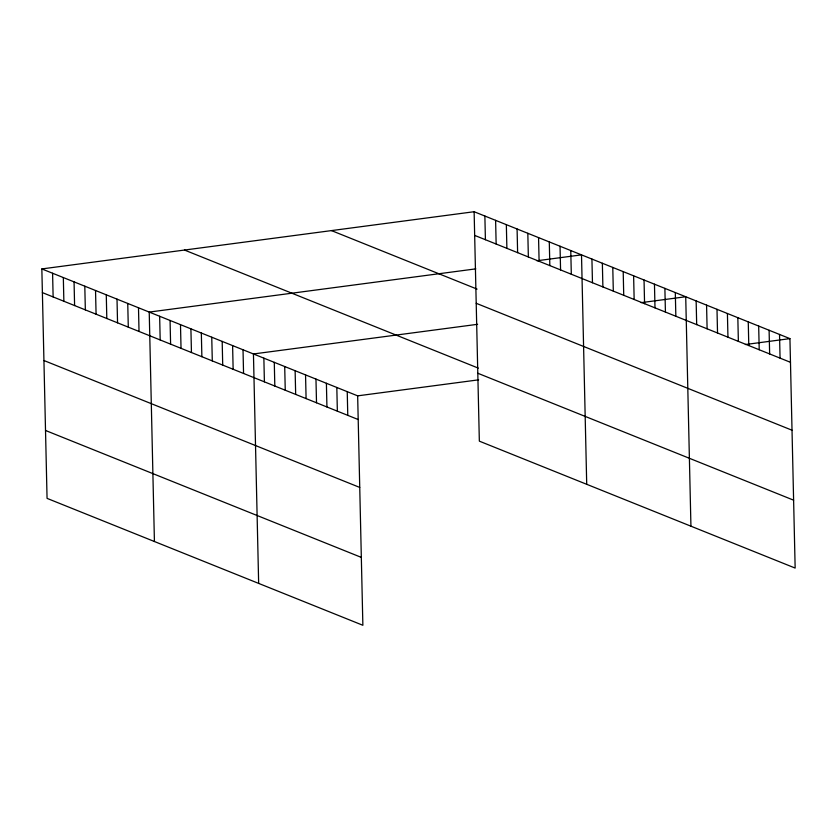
<?xml version="1.0" encoding="UTF-8"?>
<svg xmlns="http://www.w3.org/2000/svg" width="837" height="837" viewBox="0 0 837 837"><rect width="100%" height="100%" fill="white"/><g stroke="black" fill="none" stroke-linecap="round" stroke-linejoin="round"><path stroke-width="1.26" d="M41.85 268.928L357.661 395.849L362.871 625.281L47.06 498.371L41.85 268.928L474.129 211.719L789.94 338.629L795.15 568.072L479.339 441.151L474.129 211.719M475.793 268.865L149.227 312.086L154.426 541.518M536.925 260.767L581.506 254.866L586.716 484.309M477.613 324.296L253.444 353.967L258.654 583.399M641.142 302.649L685.723 296.748L690.933 526.191M357.661 395.849L478.659 379.831M745.359 344.53L789.94 338.629M474.673 235.396L790.484 362.316M331.483 230.593L477.069 289.11M476.211 303.297L792.022 430.218M184.506 250.054L478.314 368.123M477.801 373.25L793.612 500.17M42.384 292.615L358.194 419.536M43.932 360.517L359.743 487.427M45.512 430.469L361.322 557.39M779.519 334.444L780.063 358.131M769.098 330.259L769.642 353.936M758.678 326.064L759.211 349.751M748.257 321.879L748.791 345.566M737.836 317.694L738.37 341.37M727.416 313.509L727.949 337.185M716.995 309.313L717.529 333M706.574 305.128L707.108 328.815M696.143 300.943L696.687 324.62M675.302 292.563L675.846 316.25M664.881 288.378L665.425 312.055M654.461 284.182L654.994 307.87M644.04 279.997L644.574 303.685M633.619 275.812L634.153 299.489M623.199 271.617L623.732 295.304M612.778 267.432L613.312 291.119M602.358 263.247L602.891 286.924M591.926 259.051L592.47 282.739M570.771 250.556L571.305 274.233M560.037 246.235L560.57 269.922M549.292 241.924L549.836 265.601M538.557 237.603L539.101 261.29M527.823 233.293L528.356 256.98M517.088 228.982L517.622 252.659M506.343 224.661L506.887 248.348M495.609 220.351L496.142 244.027M484.874 216.03L485.408 239.717M347.24 391.664L347.773 415.34M336.819 387.468L337.353 411.155M326.399 383.283L326.932 406.97M315.967 379.098L316.512 402.775M305.547 374.903L306.091 398.59M295.126 370.718L295.67 394.405M284.706 366.533L285.25 390.209M274.285 362.337L274.818 386.024M263.864 358.152L264.398 381.839M243.023 349.772L243.557 373.459M232.602 345.587L233.136 369.274M222.182 341.402L222.715 365.078M211.751 337.217L212.295 360.893M201.33 333.021L201.874 356.708M190.909 328.836L191.453 352.523M180.489 324.651L181.033 348.328M170.068 320.456L170.602 344.143M159.647 316.271L160.181 339.958M138.492 307.765L139.026 331.452M127.747 303.454L128.291 327.131M117.013 299.133L117.546 322.82M106.278 294.823L106.812 318.51M95.533 290.502L96.077 314.189M84.799 286.191L85.343 309.878M74.064 281.881L74.598 305.557M63.33 277.56L63.863 301.247M52.585 273.249L53.129 296.926"/></g></svg>
